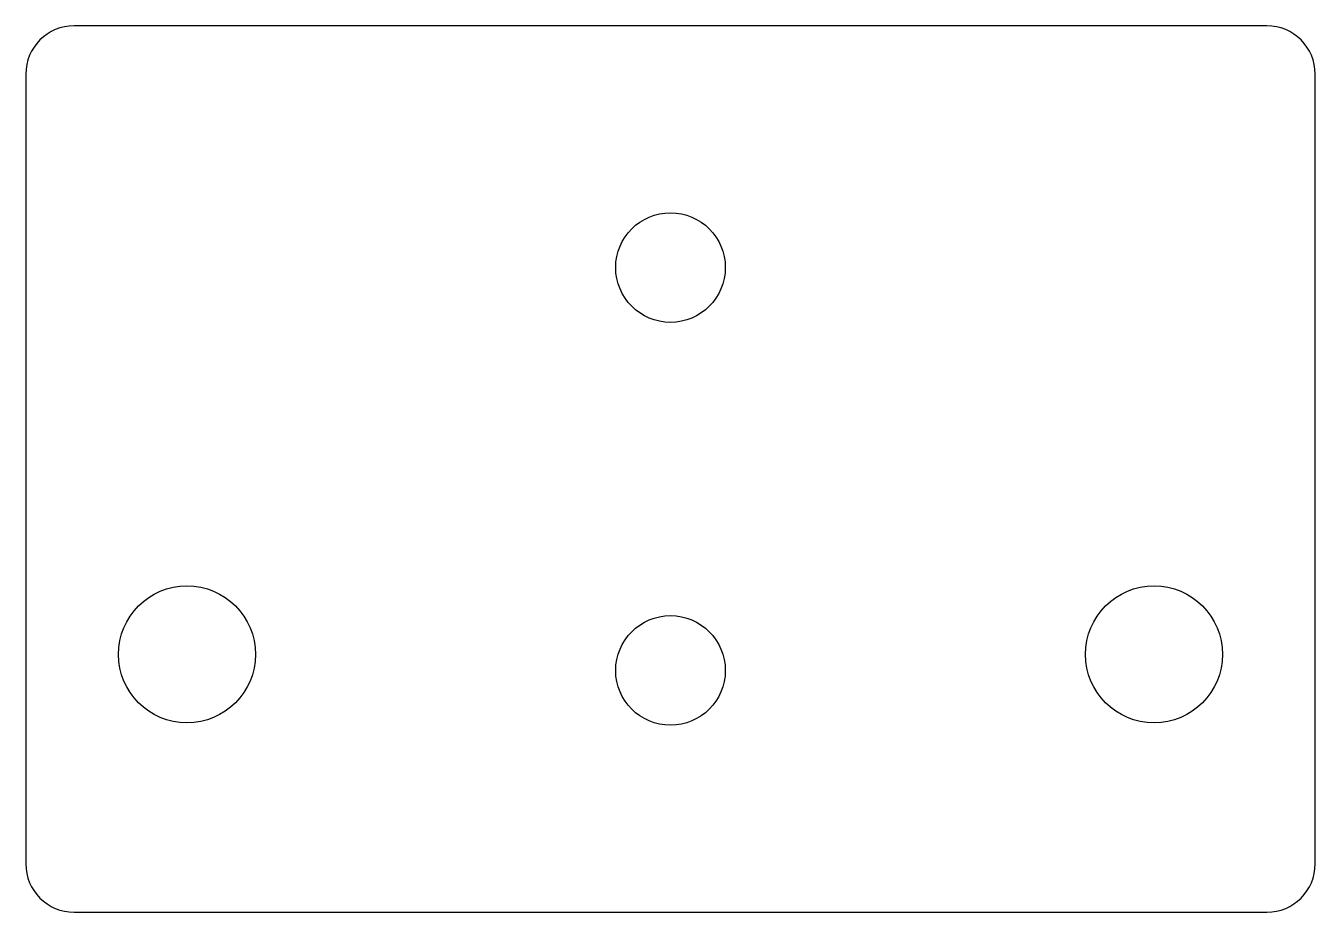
# Model space of a CAD drawing. Header units: millimetres. Extents: x 0 to 80, y 0 to 55.
import ezdxf

# ---------------------------------------------------------------- set-up
doc = ezdxf.new("R2010")
doc.units = ezdxf.units.MM

msp = doc.modelspace()

# ---------------------------------------------------------------- linework, layer by layer
at = {"color": 7, "linetype": 'Continuous', "lineweight": 25}
for p, q in [((77, 55), (3, 55)), ((0, 52), (0, 3)), ((80, 3), (80, 52)), ((3, 0), (77, 0))]:
    msp.add_line(p, q, dxfattribs=at)
for centre, radius in [((40, 40), 3.4), ((10, 16), 4.25), ((70, 16), 4.25), ((40, 15), 3.4)]:
    msp.add_circle(centre, radius, dxfattribs=at)
for centre, start, end in [((3, 52), 90, 180), ((77, 52), 0, 90), ((3, 3), 180, 270), ((77, 3), 270, 0)]:
    msp.add_arc(centre, 3, start, end, dxfattribs=at)

doc.saveas('drawing.dxf')
